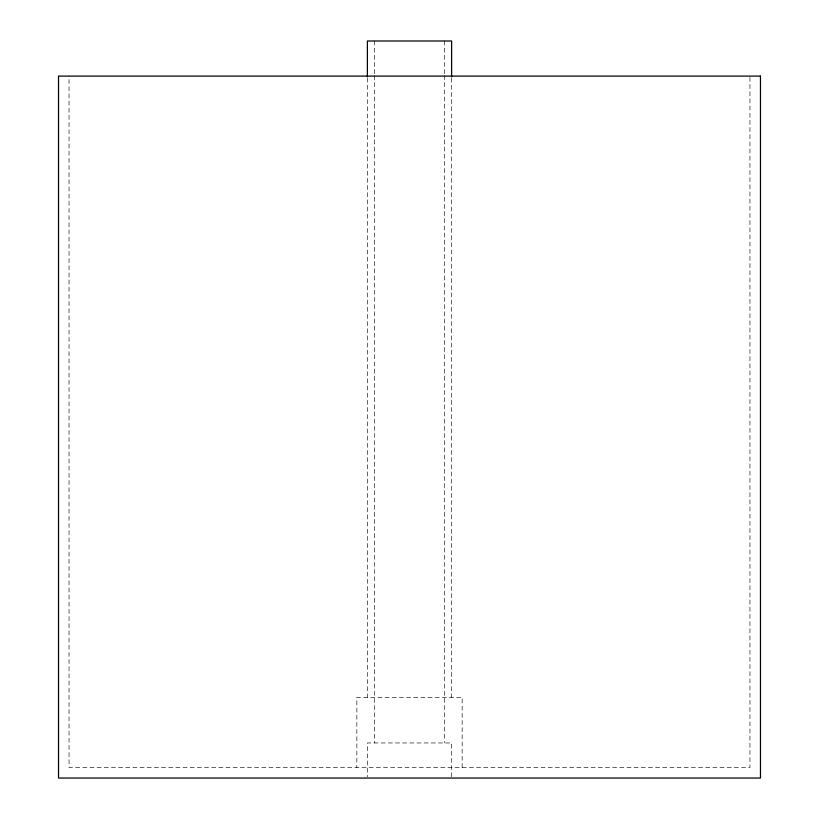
<?xml version="1.0" encoding="UTF-8"?>
<svg xmlns="http://www.w3.org/2000/svg" width="819" height="819" viewBox="0 0 819 819"><rect width="100%" height="100%" fill="white"/><g stroke="black" fill="none" stroke-linecap="round" stroke-linejoin="round"><path stroke-width="0.61" stroke-dasharray="4.09 3.07" d="M749.948 77.375L749.948 767.516L69.052 767.516L69.052 76.095M462.151 767.516L462.151 697.327L356.869 697.327L356.849 767.516M451.617 78.102L451.617 697.327M451.617 776.801L451.617 742.956L367.393 742.956L367.383 776.801M444.594 40.95L444.594 74.191M444.594 75.471L444.594 742.956M374.406 40.95L374.406 74.191M374.406 75.471L374.406 742.956M367.383 78.102L367.383 697.327"/><path stroke-width="1.23" d="M451.617 76.822L451.617 41.001L367.393 41.001L367.383 76.822M760.472 76.095L58.528 76.095L58.528 778.05L760.472 778.05L760.472 76.095"/></g></svg>
